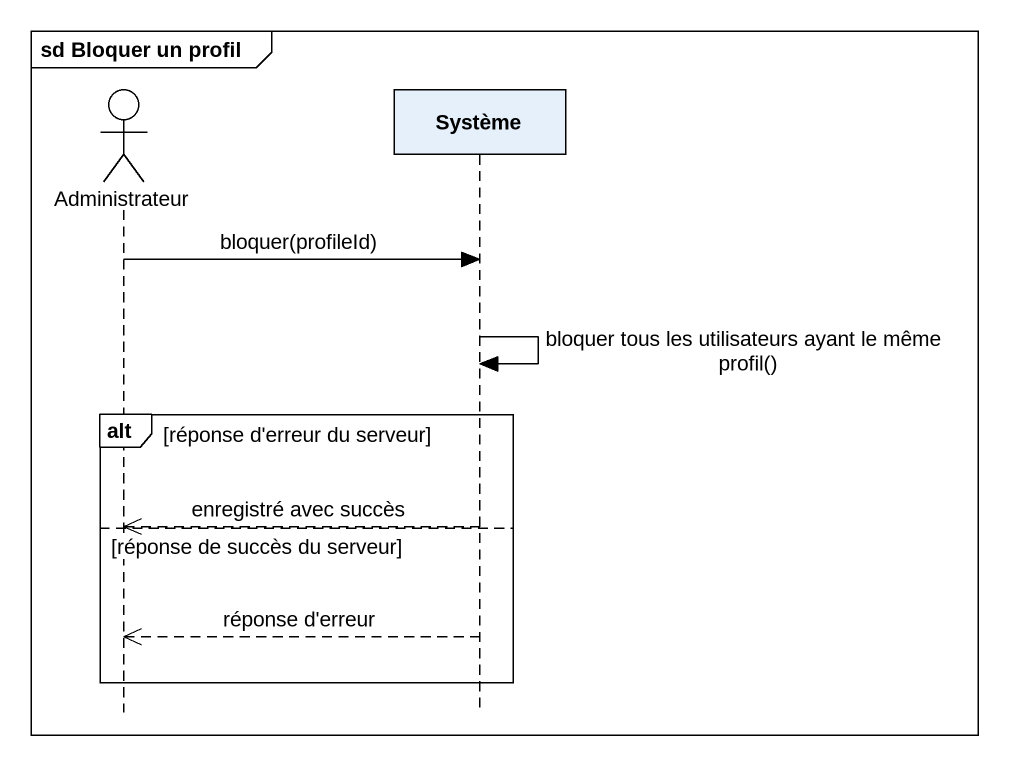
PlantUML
@startuml
mainframe sd Bloquer un profil
hide footbox
actor Administrateur
participant Système

Administrateur -> Système : bloquer(profileId)
Système -> Système : bloquer tous les utilisateurs ayant le même profil()
alt réponse d'erreur du serveur
  Système -->> Administrateur : enregistré avec succès
else réponse de succès du serveur
  Système -->> Administrateur : réponse d'erreur
end
@enduml
